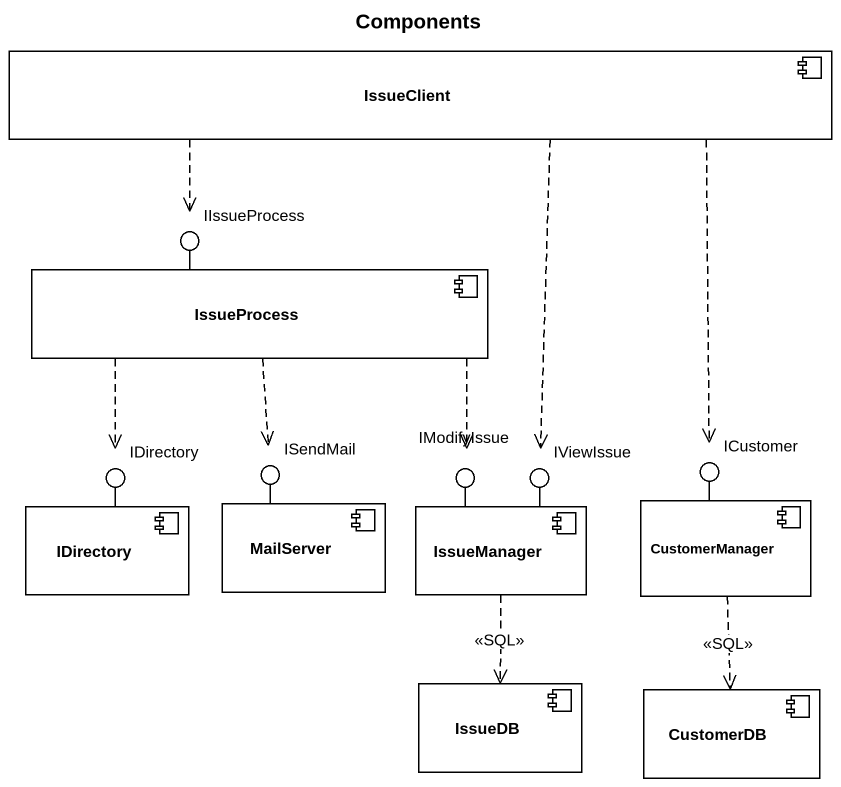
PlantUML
@startuml
title Components
component IssueClient
() IIssueProcess
component IssueProcess
() IDirectory
() ISendMail
() IModifyIssue
() IViewIssue
() ICustomer
component "IDirectory" as IDirectory_2
component MailServer
component IssueManager
component CustomerManager
component IssueDB
component CustomerDB
IssueProcess -up- IIssueProcess
IDirectory_2 -up- IDirectory
MailServer -up- ISendMail
IssueManager -up- IModifyIssue
IssueManager -up- IViewIssue
CustomerManager -up- ICustomer
IssueClient ..> IIssueProcess
IssueClient ..> IViewIssue
IssueClient ..> ICustomer
IssueProcess ..> IDirectory
IssueProcess ..> ISendMail
IssueProcess ..> IModifyIssue
IssueManager ..> IssueDB : <<SQL>>
CustomerManager ..> CustomerDB : <<SQL>>
@enduml
